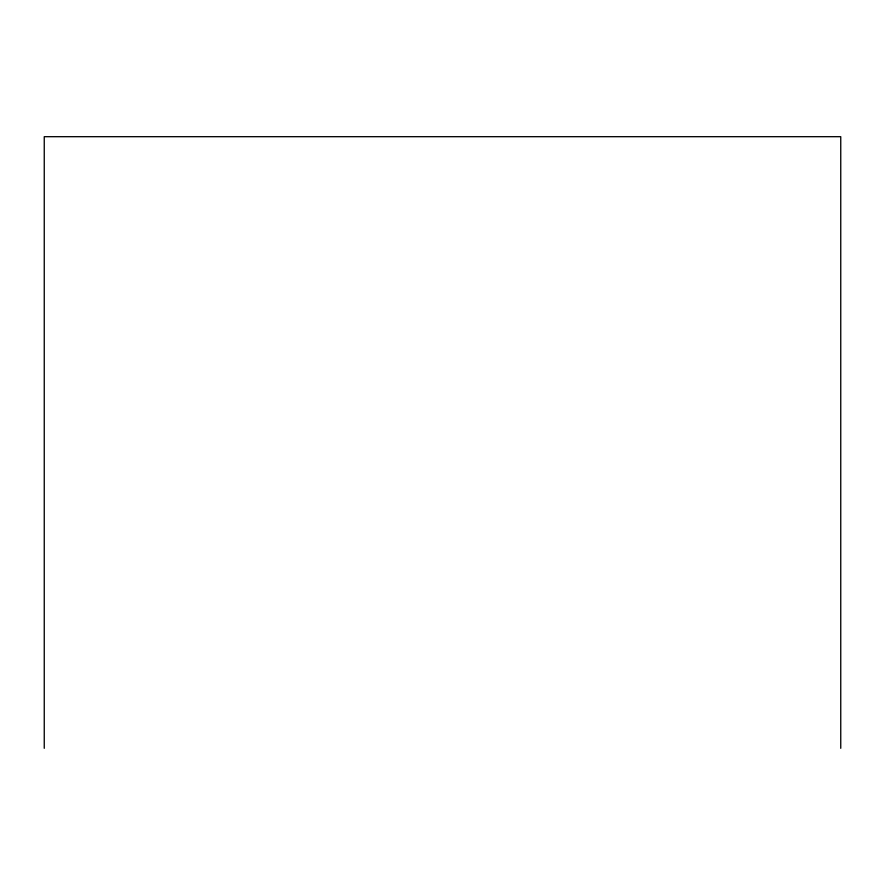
<?xml version="1.0" encoding="UTF-8"?>
<svg xmlns="http://www.w3.org/2000/svg" width="885" height="885" viewBox="0 0 885 885"><rect width="100%" height="100%" fill="white"/><g stroke="black" fill="none" stroke-linecap="round" stroke-linejoin="round"><path stroke-width="1.33" d="M840.75 748.312L840.75 136.688L44.25 136.688L44.25 748.312"/></g></svg>
